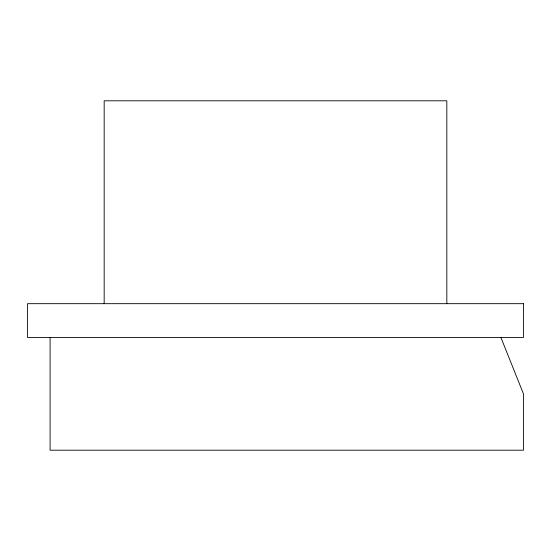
<?xml version="1.0" encoding="UTF-8"?>
<svg xmlns="http://www.w3.org/2000/svg" width="551" height="551" viewBox="0 0 551 551"><rect width="100%" height="100%" fill="white"/><g stroke="black" fill="none" stroke-linecap="round" stroke-linejoin="round"><path stroke-width="0.83" d="M500.907 337.488L523.45 393.841L523.45 450.195L50.093 450.195L50.093 337.488M446.827 303.677L446.827 100.805L104.173 100.805L104.173 303.677M523.45 303.677L27.55 303.677L27.55 337.488L523.45 337.488L523.45 303.677"/></g></svg>
